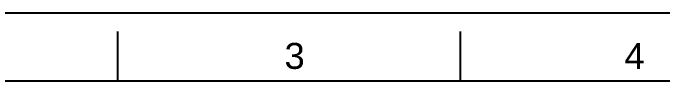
# Model space of a CAD drawing. Header units: millimetres. Extents: x 8809 to 9650, y -1874 to -1279.
# Drawn here: x 8998.5 to 9188.2, y -1299 to -1279 of the extents above; entities that cross this region are included whole.
import ezdxf

# ---------------------------------------------------------------- set-up
doc = ezdxf.new("R2010")
doc.units = ezdxf.units.MM
doc.layers.add('FORM', color=7, linetype='Continuous')
doc.styles.get("Standard").update_dxf_attribs({"font": 'arial.ttf'})

msp = doc.modelspace()

# ---------------------------------------------------------------- linework, layer by layer
at = {"layer": 'FORM', "color": 7, "linetype": 'Continuous'}
for p, q in [((8808.89, -1279.01), (9649.89, -1279.01)), ((9029.15, -1299.04), (9029.15, -1284.48)), ((9129.27, -1299.04), (9129.27, -1284.48)), ((9629.87, -1299.04), (8828.91, -1299.04))]:
    msp.add_line(p, q, dxfattribs=at)

# ---------------------------------------------------------------- texts
at = {"layer": 'FORM', "color": 7, "linetype": 'Continuous', "char_height": 7.63, "attachment_point": 5}
for s, insert in [('3', (9080.84, -1291.69)), ('4', (9180.18, -1291.69))]:
    msp.add_mtext_dynamic_manual_height_columns(s, width=50.0595, gutter_width=12.51, heights=[0], dxfattribs=dict(at, insert=insert))

doc.saveas('drawing.dxf')
